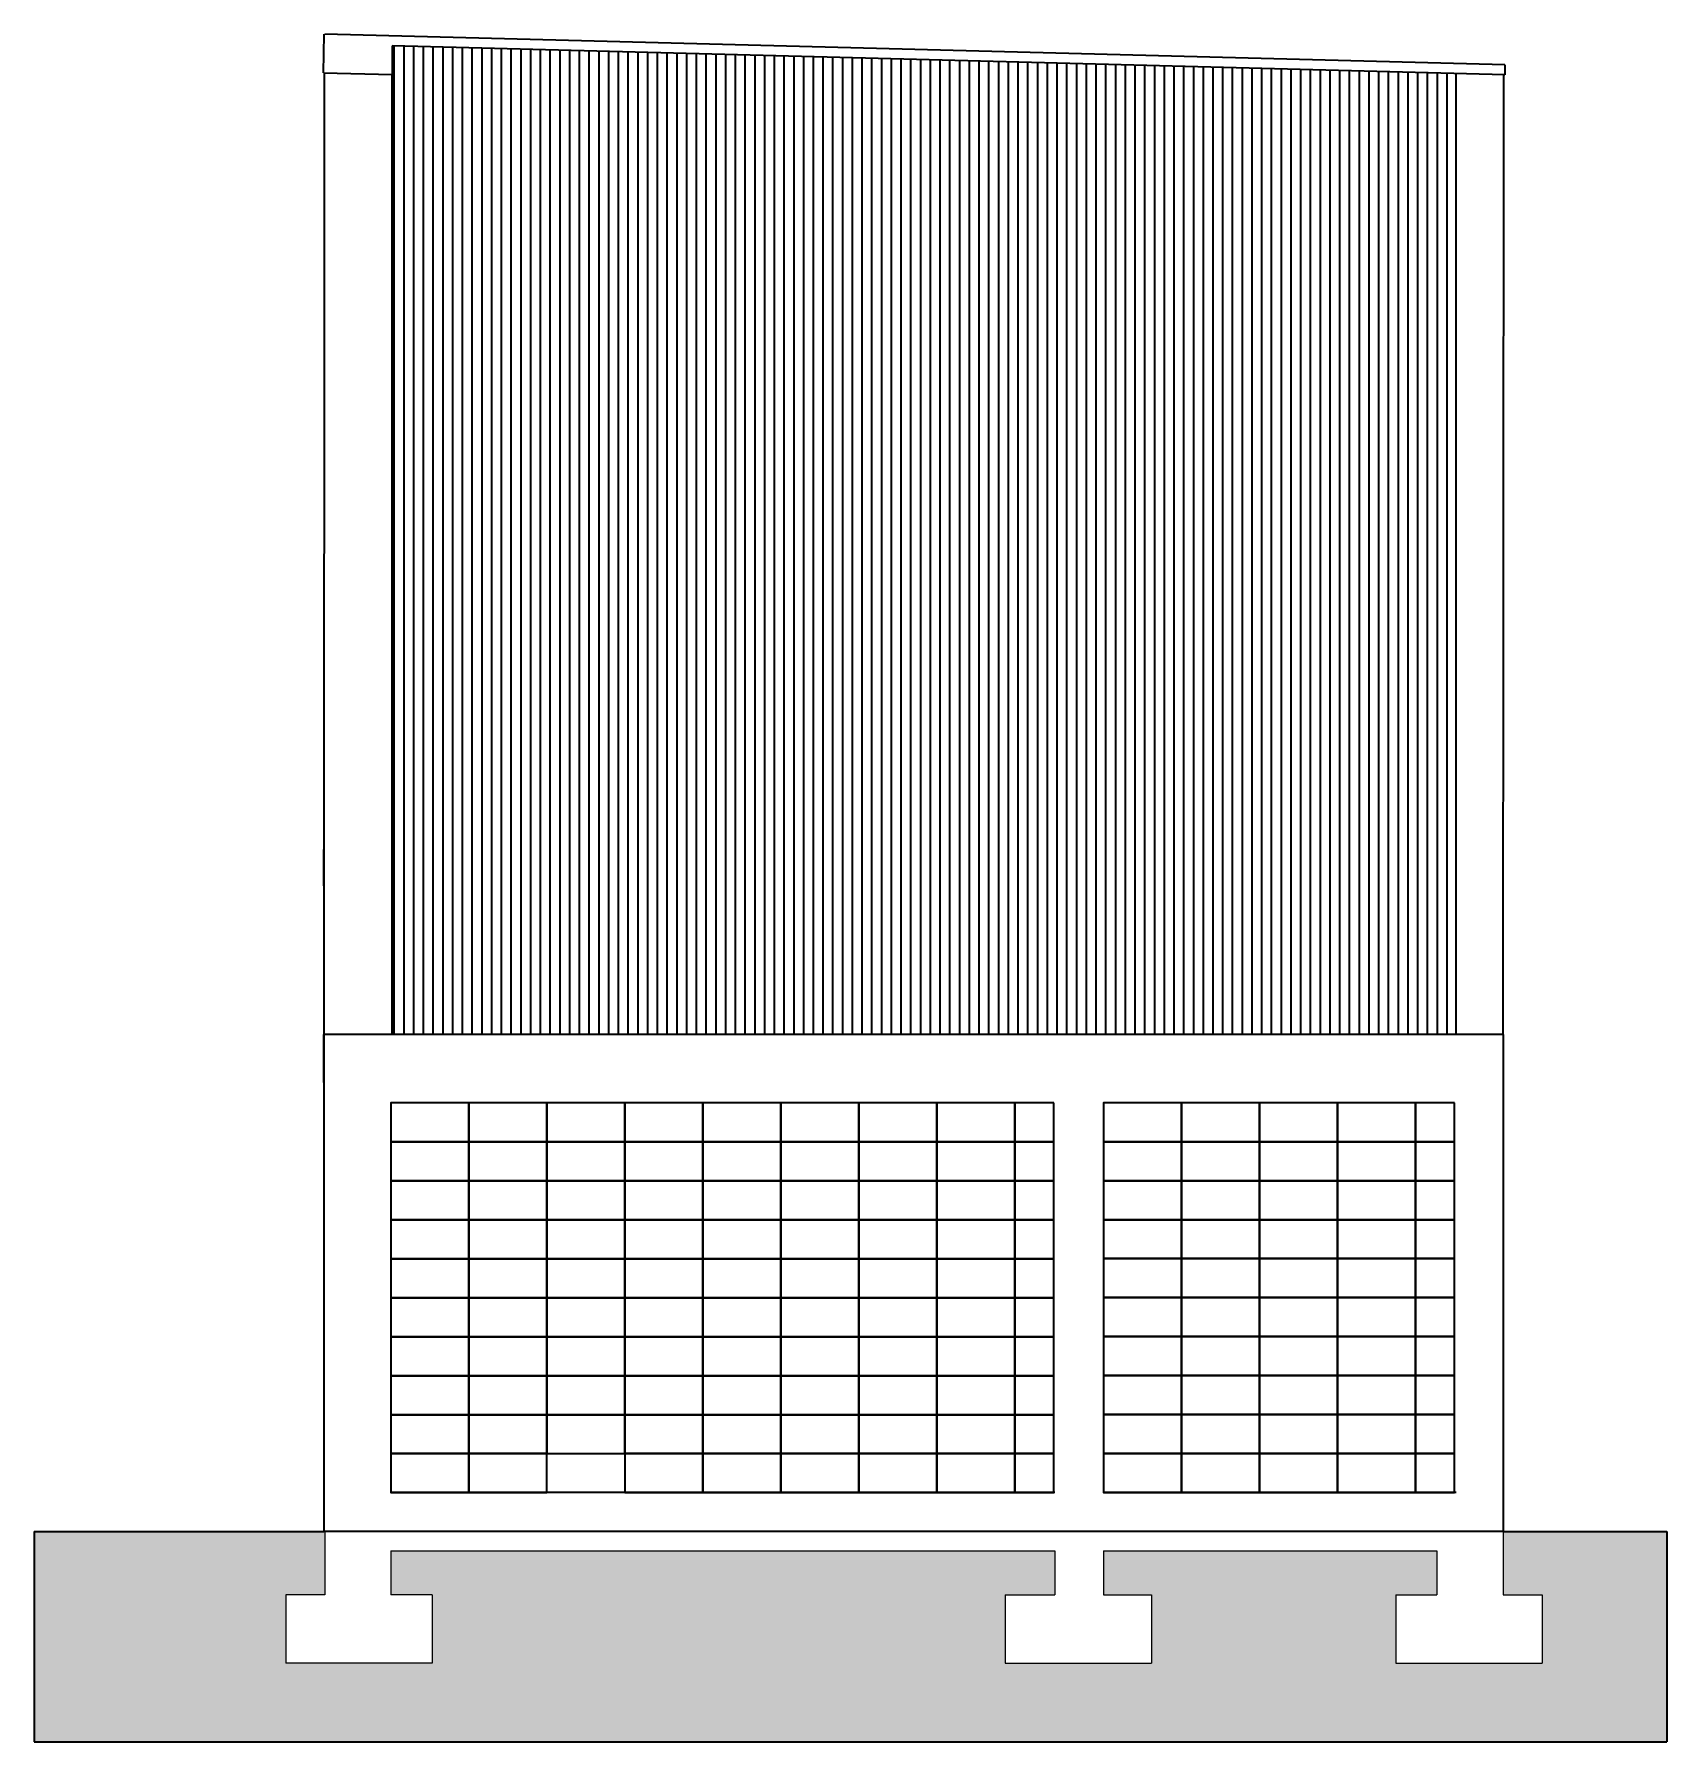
# Model space of a CAD drawing. Header units: inches. Extents: x 278 to 13058, y 15 to 10330.
# Drawn here: x 6826 to 7663, y 8008 to 8884 of the extents above; entities that cross this region are included whole.
import ezdxf

# ---------------------------------------------------------------- set-up
doc = ezdxf.new("R2010")
doc.units = ezdxf.units.IN
doc.header["$MEASUREMENT"] = 0
for name, color, linetype, lineweight in [('A-ANNO-SYMB', 3, 'Continuous', 18), ('A-ELEV-MBE1', 7, 'Continuous', 35), ('A-SECT-MCUT', 7, 'Continuous', 35), ('A-SECT-PATT', 8, 'Continuous', 18), ('A-WALL-FULL', 7, 'Continuous', 35)]:
    doc.layers.add(name, color=color, linetype=linetype, lineweight=lineweight)
pattern_1 = [(90, (15575.3223, 8363.1754), (-5, 9e-16), [])]
pattern_2 = [(360, (5330.0814, 9254.7177), (3.125, 6.25), [0, -6.25])]

msp = doc.modelspace()

# ---------------------------------------------------------------- hatches: boundary and pattern name
at = {"layer": 'A-SECT-PATT'}
h = msp.add_hatch(dxfattribs=at)
h.set_pattern_fill('DOTS', color=256, scale=100, angle=90, style=0)
h.set_pattern_definition(pattern_2)
h.paths.add_polyline_path([(7663.022, 8007.869), (7663.022, 8115.778), (7579.156, 8115.778), (7579.156, 8083.278), (7599.073, 8083.278), (7599.073, 8048.278), (7524.073, 8048.278), (7524.073, 8083.278), (7545.007, 8083.278), (7545.007, 8105.778), (7374.156, 8105.778), (7374.156, 8083.278), (7398.648, 8083.278), (7398.648, 8048.278), (7323.648, 8048.278), (7323.648, 8083.278), (7349.156, 8083.278), (7349.156, 8105.778), (7008.608, 8105.816), (7008.608, 8083.278), (7029.703, 8083.278), (7029.703, 8048.278), (6954.703, 8048.278), (6954.703, 8083.278), (6974.619, 8083.278), (6974.619, 8115.778), (6825.586, 8115.778), (6825.586, 8007.869)])
h = msp.add_hatch(dxfattribs=at)
h.set_pattern_fill('DOTS', color=256, scale=100, angle=90, style=0)
h.set_pattern_definition(pattern_2)
h.paths.add_polyline_path([(7663.022, 8007.869), (7663.022, 8115.778), (7579.156, 8115.778), (7579.156, 8083.278), (7599.073, 8083.278), (7599.073, 8048.278), (7524.073, 8048.278), (7524.073, 8083.278), (7545.007, 8083.278), (7545.007, 8105.778), (7374.156, 8105.778), (7374.156, 8083.278), (7398.648, 8083.278), (7398.648, 8048.278), (7323.648, 8048.278), (7323.648, 8083.278), (7349.156, 8083.278), (7349.156, 8105.778), (7008.608, 8105.816), (7008.608, 8083.278), (7029.703, 8083.278), (7029.703, 8048.278), (6954.703, 8048.278), (6954.703, 8083.278), (6974.619, 8083.278), (6974.619, 8115.778), (6825.586, 8115.778), (6825.586, 8007.869)])
at = {"layer": 'A-WALL-FULL'}
h = msp.add_hatch(dxfattribs=at)
h.set_pattern_fill('ANSI31', color=256, scale=40, angle=45)
h.set_pattern_definition(pattern_1)
h.paths.add_polyline_path([(7009.156, 8370.711), (7554.767, 8370.711), (7554.767, 8863.797), (7009.156, 8878.005), (7009.156, 8863.32)])
h = msp.add_hatch(dxfattribs=at)
h.set_pattern_fill('ANSI31', color=256, scale=40, angle=45)
h.set_pattern_definition(pattern_1)
h.paths.add_polyline_path([(7009.156, 8370.711), (7554.767, 8370.711), (7554.767, 8863.797), (7009.156, 8878.005), (7009.156, 8863.32)])

# ---------------------------------------------------------------- linework, layer by layer
at = {"layer": 'A-ANNO-SYMB', "ltscale": 0.003}
for p, q in [((6974.619, 8115.778), (6974.619, 8090.778)), ((6974.619, 8115.778), (6974.619, 8090.778)), ((7579.156, 8115.778), (7579.156, 8090.778)), ((7579.156, 8115.778), (7579.156, 8090.778)), ((7008.578, 8105.816), (7349.156, 8105.778)), ((7008.578, 8105.816), (7349.156, 8105.778)), ((7008.608, 8105.816), (7008.608, 8083.278)), ((7008.608, 8105.816), (7008.608, 8083.278)), ((7349.156, 8105.778), (7349.156, 8083.278)), ((7349.156, 8105.778), (7349.156, 8083.278)), ((7374.156, 8105.778), (7545.007, 8105.778)), ((7374.156, 8105.778), (7374.156, 8083.278)), ((7374.156, 8105.778), (7545.007, 8105.778)), ((7374.156, 8105.778), (7374.156, 8083.278)), ((7545.007, 8105.778), (7545.007, 8090.778)), ((7545.007, 8105.778), (7545.007, 8090.778)), ((6974.619, 8098.278), (6974.619, 8083.278)), ((6974.619, 8098.278), (6974.619, 8083.278)), ((7545.007, 8098.278), (7545.007, 8083.278)), ((7545.007, 8098.278), (7545.007, 8083.278)), ((7579.156, 8098.278), (7579.156, 8083.278)), ((7579.156, 8098.278), (7579.156, 8083.278)), ((6954.703, 8083.278), (6954.703, 8048.278)), ((6974.619, 8083.278), (6954.703, 8083.278)), ((6954.703, 8083.278), (6954.703, 8048.278)), ((6974.619, 8083.278), (6954.703, 8083.278)), ((7029.703, 8083.278), (7008.608, 8083.278)), ((7029.703, 8083.278), (7008.608, 8083.278)), ((7029.703, 8083.278), (7029.703, 8048.278)), ((7029.703, 8083.278), (7029.703, 8048.278)), ((7323.648, 8083.278), (7323.648, 8048.278)), ((7323.648, 8083.278), (7344.582, 8083.278)), ((7323.648, 8083.278), (7323.648, 8048.278)), ((7323.648, 8083.278), (7344.582, 8083.278)), ((7344.582, 8083.278), (7349.156, 8083.278)), ((7344.582, 8083.278), (7349.156, 8083.278)), ((7374.156, 8083.278), (7378.731, 8083.278)), ((7374.156, 8083.278), (7378.731, 8083.278)), ((7378.731, 8083.278), (7398.648, 8083.278)), ((7378.731, 8083.278), (7398.648, 8083.278)), ((7398.648, 8083.278), (7398.648, 8048.278)), ((7398.648, 8083.278), (7398.648, 8048.278)), ((7524.073, 8083.278), (7524.073, 8048.278)), ((7524.073, 8083.278), (7545.007, 8083.278)), ((7524.073, 8083.278), (7524.073, 8048.278)), ((7524.073, 8083.278), (7545.007, 8083.278)), ((7579.156, 8083.278), (7599.073, 8083.278)), ((7579.156, 8083.278), (7599.073, 8083.278)), ((7599.073, 8083.278), (7599.073, 8048.278)), ((7599.073, 8083.278), (7599.073, 8048.278)), ((7029.703, 8048.278), (6954.703, 8048.278)), ((7029.703, 8048.278), (6954.703, 8048.278)), ((7323.648, 8048.278), (7398.648, 8048.278)), ((7323.648, 8048.278), (7398.648, 8048.278)), ((7524.073, 8048.278), (7599.073, 8048.278)), ((7524.073, 8048.278), (7599.073, 8048.278))]:
    msp.add_line(p, q, dxfattribs=at)
at = {"layer": 'A-ELEV-MBE1'}
for p, q in [((6973.951, 8864.066), (6974.409, 8883.953)), ((6973.951, 8864.066), (6974.409, 8883.953)), ((7579.859, 8863.144), (7009.156, 8878.005)), ((7009.156, 8878.005), (7009.156, 8863.32)), ((7579.859, 8863.144), (7009.156, 8878.005)), ((7009.156, 8878.005), (7009.156, 8863.32)), ((7579.859, 8868.187), (7579.859, 8863.144)), ((7579.859, 8868.187), (7579.859, 8863.144)), ((6973.951, 8864.066), (7009.156, 8863.32)), ((6973.951, 8864.066), (7009.156, 8863.32)), ((7554.767, 8863.797), (7554.767, 8370.711)), ((7554.767, 8863.797), (7554.767, 8370.711)), ((7579.412, 8848.339), (7579.412, 8863.155)), ((7579.412, 8848.339), (7579.412, 8863.155)), ((6974.156, 8447.099), (6974.156, 8465.711)), ((6974.156, 8447.099), (6974.156, 8465.711)), ((6974.156, 8346.066), (6974.156, 8370.711)), ((6974.156, 8346.066), (6974.156, 8370.711)), ((7579.156, 8370.711), (7579.156, 8115.778)), ((7579.156, 8370.711), (7579.156, 8115.778)), ((6974.156, 8335.778), (6974.156, 8115.778)), ((6974.156, 8335.778), (6974.156, 8115.778)), ((7349.13, 8135.755), (7008.608, 8135.719)), ((7349.13, 8135.755), (7008.608, 8135.719)), ((7554.881, 8135.778), (7374.156, 8135.758)), ((7554.881, 8135.778), (7374.156, 8135.758)), ((6825.586, 8115.778), (6974.156, 8115.778)), ((6825.586, 8115.778), (6974.156, 8115.778)), ((7579.156, 8115.778), (7663.022, 8115.778)), ((7579.156, 8115.778), (7663.022, 8115.778)), ((6825.586, 8007.869), (7663.022, 8007.869)), ((6825.586, 8007.869), (7663.022, 8007.869))]:
    msp.add_line(p, q, dxfattribs=at)
for points in [[(7579.859, 8868.187), (6974.625, 8883.948), (6974.625, 8883.948), (6974.625, 8883.948), (6974.625, 8883.948), (6974.625, 8883.948), (6974.625, 8883.948)], [(7579.859, 8868.187), (6974.625, 8883.948), (6974.625, 8883.948), (6974.625, 8883.948), (6974.625, 8883.948), (6974.625, 8883.948), (6974.625, 8883.948)], [(6974.251, 8864.066), (6974.156, 8370.711)], [(6974.251, 8864.066), (6974.156, 8370.711)], [(7009.156, 8370.711), (7009.156, 8863.32)], [(7009.156, 8370.711), (7009.156, 8863.32)], [(7579.156, 8370.711), (7579.156, 8370.711), (7579.412, 8848.339), (7579.412, 8848.339)], [(7579.156, 8370.711), (7579.156, 8370.711), (7579.412, 8848.339), (7579.412, 8848.339)], [(7579.156, 8115.778), (6974.156, 8115.778)], [(7579.156, 8115.778), (6974.156, 8115.778)]]:
    msp.add_lwpolyline(points, dxfattribs=at)
for points in [[(7048.608, 8335.719), (7008.608, 8335.719), (7008.608, 8315.719), (7048.608, 8315.719)], [(7048.608, 8335.719), (7008.608, 8335.719), (7008.608, 8315.719), (7048.608, 8315.719)], [(7088.608, 8335.719), (7048.608, 8335.719), (7048.608, 8315.719), (7088.608, 8315.719)], [(7088.608, 8335.719), (7048.608, 8335.719), (7048.608, 8315.719), (7088.608, 8315.719)], [(7128.608, 8335.719), (7088.608, 8335.719), (7088.608, 8315.719), (7128.608, 8315.719)], [(7128.608, 8335.719), (7088.608, 8335.719), (7088.608, 8315.719), (7128.608, 8315.719)], [(7168.608, 8335.719), (7128.608, 8335.719), (7128.608, 8315.719), (7168.608, 8315.719)], [(7168.608, 8335.719), (7128.608, 8335.719), (7128.608, 8315.719), (7168.608, 8315.719)], [(7208.608, 8335.719), (7168.608, 8335.719), (7168.608, 8315.719), (7208.608, 8315.719)], [(7208.608, 8335.719), (7168.608, 8335.719), (7168.608, 8315.719), (7208.608, 8315.719)], [(7248.608, 8335.719), (7208.608, 8335.719), (7208.608, 8315.719), (7248.608, 8315.719)], [(7248.608, 8335.719), (7208.608, 8335.719), (7208.608, 8315.719), (7248.608, 8315.719)], [(7288.608, 8335.719), (7248.608, 8335.719), (7248.608, 8315.719), (7288.608, 8315.719)], [(7288.608, 8335.719), (7248.608, 8335.719), (7248.608, 8315.719), (7288.608, 8315.719)], [(7328.608, 8335.719), (7288.608, 8335.719), (7288.608, 8315.719), (7328.608, 8315.719)], [(7328.608, 8335.719), (7288.608, 8335.719), (7288.608, 8315.719), (7328.608, 8315.719)], [(7348.608, 8335.719), (7328.608, 8335.719), (7328.608, 8315.719), (7348.608, 8315.719)], [(7348.608, 8335.719), (7328.608, 8335.719), (7328.608, 8315.719), (7348.608, 8315.719)], [(7414.156, 8335.758), (7374.156, 8335.758), (7374.156, 8315.758), (7414.156, 8315.758)], [(7414.156, 8335.758), (7374.156, 8335.758), (7374.156, 8315.758), (7414.156, 8315.758)], [(7454.156, 8335.758), (7414.156, 8335.758), (7414.156, 8315.758), (7454.156, 8315.758)], [(7454.156, 8335.758), (7414.156, 8335.758), (7414.156, 8315.758), (7454.156, 8315.758)], [(7494.156, 8335.758), (7454.156, 8335.758), (7454.156, 8315.758), (7494.156, 8315.758)], [(7494.156, 8335.758), (7454.156, 8335.758), (7454.156, 8315.758), (7494.156, 8315.758)], [(7534.156, 8335.758), (7494.156, 8335.758), (7494.156, 8315.758), (7534.156, 8315.758)], [(7534.156, 8335.758), (7494.156, 8335.758), (7494.156, 8315.758), (7534.156, 8315.758)], [(7554.156, 8335.758), (7534.156, 8335.758), (7534.156, 8315.758), (7554.156, 8315.758)], [(7554.156, 8335.758), (7534.156, 8335.758), (7534.156, 8315.758), (7554.156, 8315.758)], [(7048.608, 8315.719), (7008.608, 8315.719), (7008.608, 8295.719), (7048.608, 8295.719)], [(7048.608, 8315.719), (7008.608, 8315.719), (7008.608, 8295.719), (7048.608, 8295.719)], [(7088.608, 8315.719), (7048.608, 8315.719), (7048.608, 8295.719), (7088.608, 8295.719)], [(7088.608, 8315.719), (7048.608, 8315.719), (7048.608, 8295.719), (7088.608, 8295.719)], [(7128.608, 8315.719), (7088.608, 8315.719), (7088.608, 8295.719), (7128.608, 8295.719)], [(7128.608, 8315.719), (7088.608, 8315.719), (7088.608, 8295.719), (7128.608, 8295.719)], [(7168.608, 8315.719), (7128.608, 8315.719), (7128.608, 8295.719), (7168.608, 8295.719)], [(7168.608, 8315.719), (7128.608, 8315.719), (7128.608, 8295.719), (7168.608, 8295.719)], [(7208.608, 8315.719), (7168.608, 8315.719), (7168.608, 8295.719), (7208.608, 8295.719)], [(7208.608, 8315.719), (7168.608, 8315.719), (7168.608, 8295.719), (7208.608, 8295.719)], [(7248.608, 8315.719), (7208.608, 8315.719), (7208.608, 8295.719), (7248.608, 8295.719)], [(7248.608, 8315.719), (7208.608, 8315.719), (7208.608, 8295.719), (7248.608, 8295.719)], [(7288.608, 8315.719), (7248.608, 8315.719), (7248.608, 8295.719), (7288.608, 8295.719)], [(7288.608, 8315.719), (7248.608, 8315.719), (7248.608, 8295.719), (7288.608, 8295.719)], [(7328.608, 8315.719), (7288.608, 8315.719), (7288.608, 8295.719), (7328.608, 8295.719)], [(7328.608, 8315.719), (7288.608, 8315.719), (7288.608, 8295.719), (7328.608, 8295.719)], [(7348.608, 8315.719), (7328.608, 8315.719), (7328.608, 8295.719), (7348.608, 8295.719)], [(7348.608, 8315.719), (7328.608, 8315.719), (7328.608, 8295.719), (7348.608, 8295.719)], [(7414.156, 8315.758), (7374.156, 8315.758), (7374.156, 8295.758), (7414.156, 8295.758)], [(7414.156, 8315.758), (7374.156, 8315.758), (7374.156, 8295.758), (7414.156, 8295.758)], [(7454.156, 8315.758), (7414.156, 8315.758), (7414.156, 8295.758), (7454.156, 8295.758)], [(7454.156, 8315.758), (7414.156, 8315.758), (7414.156, 8295.758), (7454.156, 8295.758)], [(7494.156, 8315.758), (7454.156, 8315.758), (7454.156, 8295.758), (7494.156, 8295.758)], [(7494.156, 8315.758), (7454.156, 8315.758), (7454.156, 8295.758), (7494.156, 8295.758)], [(7534.156, 8315.758), (7494.156, 8315.758), (7494.156, 8295.758), (7534.156, 8295.758)], [(7534.156, 8315.758), (7494.156, 8315.758), (7494.156, 8295.758), (7534.156, 8295.758)], [(7554.156, 8315.758), (7534.156, 8315.758), (7534.156, 8295.758), (7554.156, 8295.758)], [(7554.156, 8315.758), (7534.156, 8315.758), (7534.156, 8295.758), (7554.156, 8295.758)], [(7048.608, 8295.719), (7008.608, 8295.719), (7008.608, 8275.719), (7048.608, 8275.719)], [(7048.608, 8295.719), (7008.608, 8295.719), (7008.608, 8275.719), (7048.608, 8275.719)], [(7088.608, 8295.719), (7048.608, 8295.719), (7048.608, 8275.719), (7088.608, 8275.719)], [(7088.608, 8295.719), (7048.608, 8295.719), (7048.608, 8275.719), (7088.608, 8275.719)], [(7128.608, 8295.719), (7088.608, 8295.719), (7088.608, 8275.719), (7128.608, 8275.719)], [(7128.608, 8295.719), (7088.608, 8295.719), (7088.608, 8275.719), (7128.608, 8275.719)], [(7168.608, 8295.719), (7128.608, 8295.719), (7128.608, 8275.719), (7168.608, 8275.719)], [(7168.608, 8295.719), (7128.608, 8295.719), (7128.608, 8275.719), (7168.608, 8275.719)], [(7208.608, 8295.719), (7168.608, 8295.719), (7168.608, 8275.719), (7208.608, 8275.719)], [(7208.608, 8295.719), (7168.608, 8295.719), (7168.608, 8275.719), (7208.608, 8275.719)], [(7248.608, 8295.719), (7208.608, 8295.719), (7208.608, 8275.719), (7248.608, 8275.719)], [(7248.608, 8295.719), (7208.608, 8295.719), (7208.608, 8275.719), (7248.608, 8275.719)], [(7288.608, 8295.719), (7248.608, 8295.719), (7248.608, 8275.719), (7288.608, 8275.719)], [(7288.608, 8295.719), (7248.608, 8295.719), (7248.608, 8275.719), (7288.608, 8275.719)], [(7328.608, 8295.719), (7288.608, 8295.719), (7288.608, 8275.719), (7328.608, 8275.719)], [(7328.608, 8295.719), (7288.608, 8295.719), (7288.608, 8275.719), (7328.608, 8275.719)], [(7348.608, 8295.719), (7328.608, 8295.719), (7328.608, 8275.719), (7348.608, 8275.719)], [(7348.608, 8295.719), (7328.608, 8295.719), (7328.608, 8275.719), (7348.608, 8275.719)], [(7414.156, 8295.758), (7374.156, 8295.758), (7374.156, 8275.758), (7414.156, 8275.758)], [(7414.156, 8295.758), (7374.156, 8295.758), (7374.156, 8275.758), (7414.156, 8275.758)], [(7454.156, 8295.758), (7414.156, 8295.758), (7414.156, 8275.758), (7454.156, 8275.758)], [(7454.156, 8295.758), (7414.156, 8295.758), (7414.156, 8275.758), (7454.156, 8275.758)], [(7494.156, 8295.758), (7454.156, 8295.758), (7454.156, 8275.758), (7494.156, 8275.758)], [(7494.156, 8295.758), (7454.156, 8295.758), (7454.156, 8275.758), (7494.156, 8275.758)], [(7534.156, 8295.758), (7494.156, 8295.758), (7494.156, 8275.758), (7534.156, 8275.758)], [(7534.156, 8295.758), (7494.156, 8295.758), (7494.156, 8275.758), (7534.156, 8275.758)], [(7554.156, 8295.758), (7534.156, 8295.758), (7534.156, 8275.758), (7554.156, 8275.758)], [(7554.156, 8295.758), (7534.156, 8295.758), (7534.156, 8275.758), (7554.156, 8275.758)], [(7048.608, 8275.719), (7008.608, 8275.719), (7008.608, 8255.719), (7048.608, 8255.719)], [(7048.608, 8275.719), (7008.608, 8275.719), (7008.608, 8255.719), (7048.608, 8255.719)], [(7088.608, 8275.719), (7048.608, 8275.719), (7048.608, 8255.719), (7088.608, 8255.719)], [(7088.608, 8275.719), (7048.608, 8275.719), (7048.608, 8255.719), (7088.608, 8255.719)], [(7128.608, 8275.719), (7088.608, 8275.719), (7088.608, 8255.719), (7128.608, 8255.719)], [(7128.608, 8275.719), (7088.608, 8275.719), (7088.608, 8255.719), (7128.608, 8255.719)], [(7168.608, 8275.719), (7128.608, 8275.719), (7128.608, 8255.719), (7168.608, 8255.719)], [(7168.608, 8275.719), (7128.608, 8275.719), (7128.608, 8255.719), (7168.608, 8255.719)], [(7208.608, 8275.719), (7168.608, 8275.719), (7168.608, 8255.719), (7208.608, 8255.719)], [(7208.608, 8275.719), (7168.608, 8275.719), (7168.608, 8255.719), (7208.608, 8255.719)], [(7248.608, 8275.719), (7208.608, 8275.719), (7208.608, 8255.719), (7248.608, 8255.719)], [(7248.608, 8275.719), (7208.608, 8275.719), (7208.608, 8255.719), (7248.608, 8255.719)], [(7288.608, 8275.719), (7248.608, 8275.719), (7248.608, 8255.719), (7288.608, 8255.719)], [(7288.608, 8275.719), (7248.608, 8275.719), (7248.608, 8255.719), (7288.608, 8255.719)], [(7328.608, 8275.719), (7288.608, 8275.719), (7288.608, 8255.719), (7328.608, 8255.719)], [(7328.608, 8275.719), (7288.608, 8275.719), (7288.608, 8255.719), (7328.608, 8255.719)], [(7348.608, 8275.719), (7328.608, 8275.719), (7328.608, 8255.719), (7348.608, 8255.719)], [(7348.608, 8275.719), (7328.608, 8275.719), (7328.608, 8255.719), (7348.608, 8255.719)], [(7414.156, 8275.758), (7374.156, 8275.758), (7374.156, 8255.758), (7414.156, 8255.758)], [(7414.156, 8275.758), (7374.156, 8275.758), (7374.156, 8255.758), (7414.156, 8255.758)], [(7454.156, 8275.758), (7414.156, 8275.758), (7414.156, 8255.758), (7454.156, 8255.758)], [(7454.156, 8275.758), (7414.156, 8275.758), (7414.156, 8255.758), (7454.156, 8255.758)], [(7494.156, 8275.758), (7454.156, 8275.758), (7454.156, 8255.758), (7494.156, 8255.758)], [(7494.156, 8275.758), (7454.156, 8275.758), (7454.156, 8255.758), (7494.156, 8255.758)], [(7534.156, 8275.758), (7494.156, 8275.758), (7494.156, 8255.758), (7534.156, 8255.758)], [(7534.156, 8275.758), (7494.156, 8275.758), (7494.156, 8255.758), (7534.156, 8255.758)], [(7554.156, 8275.758), (7534.156, 8275.758), (7534.156, 8255.758), (7554.156, 8255.758)], [(7554.156, 8275.758), (7534.156, 8275.758), (7534.156, 8255.758), (7554.156, 8255.758)], [(7048.608, 8255.719), (7008.608, 8255.719), (7008.608, 8235.719), (7048.608, 8235.719)], [(7048.608, 8255.719), (7008.608, 8255.719), (7008.608, 8235.719), (7048.608, 8235.719)], [(7088.608, 8255.719), (7048.608, 8255.719), (7048.608, 8235.719), (7088.608, 8235.719)], [(7088.608, 8255.719), (7048.608, 8255.719), (7048.608, 8235.719), (7088.608, 8235.719)], [(7128.608, 8255.719), (7088.608, 8255.719), (7088.608, 8235.719), (7128.608, 8235.719)], [(7128.608, 8255.719), (7088.608, 8255.719), (7088.608, 8235.719), (7128.608, 8235.719)], [(7168.608, 8255.719), (7128.608, 8255.719), (7128.608, 8235.719), (7168.608, 8235.719)], [(7168.608, 8255.719), (7128.608, 8255.719), (7128.608, 8235.719), (7168.608, 8235.719)], [(7208.608, 8255.719), (7168.608, 8255.719), (7168.608, 8235.719), (7208.608, 8235.719)], [(7208.608, 8255.719), (7168.608, 8255.719), (7168.608, 8235.719), (7208.608, 8235.719)], [(7248.608, 8255.719), (7208.608, 8255.719), (7208.608, 8235.719), (7248.608, 8235.719)], [(7248.608, 8255.719), (7208.608, 8255.719), (7208.608, 8235.719), (7248.608, 8235.719)], [(7288.608, 8255.719), (7248.608, 8255.719), (7248.608, 8235.719), (7288.608, 8235.719)], [(7288.608, 8255.719), (7248.608, 8255.719), (7248.608, 8235.719), (7288.608, 8235.719)], [(7328.608, 8255.719), (7288.608, 8255.719), (7288.608, 8235.719), (7328.608, 8235.719)], [(7328.608, 8255.719), (7288.608, 8255.719), (7288.608, 8235.719), (7328.608, 8235.719)], [(7348.608, 8255.719), (7328.608, 8255.719), (7328.608, 8235.719), (7348.608, 8235.719)], [(7348.608, 8255.719), (7328.608, 8255.719), (7328.608, 8235.719), (7348.608, 8235.719)], [(7414.156, 8255.758), (7374.156, 8255.758), (7374.156, 8235.758), (7414.156, 8235.758)], [(7414.156, 8255.758), (7374.156, 8255.758), (7374.156, 8235.758), (7414.156, 8235.758)], [(7454.156, 8255.758), (7414.156, 8255.758), (7414.156, 8235.758), (7454.156, 8235.758)], [(7454.156, 8255.758), (7414.156, 8255.758), (7414.156, 8235.758), (7454.156, 8235.758)], [(7494.156, 8255.758), (7454.156, 8255.758), (7454.156, 8235.758), (7494.156, 8235.758)], [(7494.156, 8255.758), (7454.156, 8255.758), (7454.156, 8235.758), (7494.156, 8235.758)], [(7534.156, 8255.758), (7494.156, 8255.758), (7494.156, 8235.758), (7534.156, 8235.758)], [(7534.156, 8255.758), (7494.156, 8255.758), (7494.156, 8235.758), (7534.156, 8235.758)], [(7554.156, 8255.758), (7534.156, 8255.758), (7534.156, 8235.758), (7554.156, 8235.758)], [(7554.156, 8255.758), (7534.156, 8255.758), (7534.156, 8235.758), (7554.156, 8235.758)], [(7048.608, 8235.719), (7008.608, 8235.719), (7008.608, 8215.719), (7048.608, 8215.719)], [(7048.608, 8235.719), (7008.608, 8235.719), (7008.608, 8215.719), (7048.608, 8215.719)], [(7088.608, 8235.719), (7048.608, 8235.719), (7048.608, 8215.719), (7088.608, 8215.719)], [(7088.608, 8235.719), (7048.608, 8235.719), (7048.608, 8215.719), (7088.608, 8215.719)], [(7128.608, 8235.719), (7088.608, 8235.719), (7088.608, 8215.719), (7128.608, 8215.719)], [(7128.608, 8235.719), (7088.608, 8235.719), (7088.608, 8215.719), (7128.608, 8215.719)], [(7168.608, 8235.719), (7128.608, 8235.719), (7128.608, 8215.719), (7168.608, 8215.719)], [(7168.608, 8235.719), (7128.608, 8235.719), (7128.608, 8215.719), (7168.608, 8215.719)], [(7208.608, 8235.719), (7168.608, 8235.719), (7168.608, 8215.719), (7208.608, 8215.719)], [(7208.608, 8235.719), (7168.608, 8235.719), (7168.608, 8215.719), (7208.608, 8215.719)], [(7248.608, 8235.719), (7208.608, 8235.719), (7208.608, 8215.719), (7248.608, 8215.719)], [(7248.608, 8235.719), (7208.608, 8235.719), (7208.608, 8215.719), (7248.608, 8215.719)], [(7288.608, 8235.719), (7248.608, 8235.719), (7248.608, 8215.719), (7288.608, 8215.719)], [(7288.608, 8235.719), (7248.608, 8235.719), (7248.608, 8215.719), (7288.608, 8215.719)], [(7328.608, 8235.719), (7288.608, 8235.719), (7288.608, 8215.719), (7328.608, 8215.719)], [(7328.608, 8235.719), (7288.608, 8235.719), (7288.608, 8215.719), (7328.608, 8215.719)], [(7348.608, 8235.719), (7328.608, 8235.719), (7328.608, 8215.719), (7348.608, 8215.719)], [(7348.608, 8235.719), (7328.608, 8235.719), (7328.608, 8215.719), (7348.608, 8215.719)], [(7414.156, 8235.758), (7374.156, 8235.758), (7374.156, 8215.758), (7414.156, 8215.758)], [(7414.156, 8235.758), (7374.156, 8235.758), (7374.156, 8215.758), (7414.156, 8215.758)], [(7454.156, 8235.758), (7414.156, 8235.758), (7414.156, 8215.758), (7454.156, 8215.758)], [(7454.156, 8235.758), (7414.156, 8235.758), (7414.156, 8215.758), (7454.156, 8215.758)], [(7494.156, 8235.758), (7454.156, 8235.758), (7454.156, 8215.758), (7494.156, 8215.758)], [(7494.156, 8235.758), (7454.156, 8235.758), (7454.156, 8215.758), (7494.156, 8215.758)], [(7534.156, 8235.758), (7494.156, 8235.758), (7494.156, 8215.758), (7534.156, 8215.758)], [(7534.156, 8235.758), (7494.156, 8235.758), (7494.156, 8215.758), (7534.156, 8215.758)], [(7554.156, 8235.758), (7534.156, 8235.758), (7534.156, 8215.758), (7554.156, 8215.758)], [(7554.156, 8235.758), (7534.156, 8235.758), (7534.156, 8215.758), (7554.156, 8215.758)], [(7048.608, 8215.719), (7008.608, 8215.719), (7008.608, 8195.719), (7048.608, 8195.719)], [(7048.608, 8215.719), (7008.608, 8215.719), (7008.608, 8195.719), (7048.608, 8195.719)], [(7088.608, 8215.719), (7048.608, 8215.719), (7048.608, 8195.719), (7088.608, 8195.719)], [(7088.608, 8215.719), (7048.608, 8215.719), (7048.608, 8195.719), (7088.608, 8195.719)], [(7128.608, 8215.719), (7088.608, 8215.719), (7088.608, 8195.719), (7128.608, 8195.719)], [(7128.608, 8215.719), (7088.608, 8215.719), (7088.608, 8195.719), (7128.608, 8195.719)], [(7168.608, 8215.719), (7128.608, 8215.719), (7128.608, 8195.719), (7168.608, 8195.719)], [(7168.608, 8215.719), (7128.608, 8215.719), (7128.608, 8195.719), (7168.608, 8195.719)], [(7208.608, 8215.719), (7168.608, 8215.719), (7168.608, 8195.719), (7208.608, 8195.719)], [(7208.608, 8215.719), (7168.608, 8215.719), (7168.608, 8195.719), (7208.608, 8195.719)], [(7248.608, 8215.719), (7208.608, 8215.719), (7208.608, 8195.719), (7248.608, 8195.719)], [(7248.608, 8215.719), (7208.608, 8215.719), (7208.608, 8195.719), (7248.608, 8195.719)], [(7288.608, 8215.719), (7248.608, 8215.719), (7248.608, 8195.719), (7288.608, 8195.719)], [(7288.608, 8215.719), (7248.608, 8215.719), (7248.608, 8195.719), (7288.608, 8195.719)], [(7328.608, 8215.719), (7288.608, 8215.719), (7288.608, 8195.719), (7328.608, 8195.719)], [(7328.608, 8215.719), (7288.608, 8215.719), (7288.608, 8195.719), (7328.608, 8195.719)], [(7348.608, 8215.719), (7328.608, 8215.719), (7328.608, 8195.719), (7348.608, 8195.719)], [(7348.608, 8215.719), (7328.608, 8215.719), (7328.608, 8195.719), (7348.608, 8195.719)], [(7414.156, 8215.758), (7374.156, 8215.758), (7374.156, 8195.758), (7414.156, 8195.758)], [(7414.156, 8215.758), (7374.156, 8215.758), (7374.156, 8195.758), (7414.156, 8195.758)], [(7454.156, 8215.758), (7414.156, 8215.758), (7414.156, 8195.758), (7454.156, 8195.758)], [(7454.156, 8215.758), (7414.156, 8215.758), (7414.156, 8195.758), (7454.156, 8195.758)], [(7494.156, 8215.758), (7454.156, 8215.758), (7454.156, 8195.758), (7494.156, 8195.758)], [(7494.156, 8215.758), (7454.156, 8215.758), (7454.156, 8195.758), (7494.156, 8195.758)], [(7534.156, 8215.758), (7494.156, 8215.758), (7494.156, 8195.758), (7534.156, 8195.758)], [(7534.156, 8215.758), (7494.156, 8215.758), (7494.156, 8195.758), (7534.156, 8195.758)], [(7554.156, 8215.758), (7534.156, 8215.758), (7534.156, 8195.758), (7554.156, 8195.758)], [(7554.156, 8215.758), (7534.156, 8215.758), (7534.156, 8195.758), (7554.156, 8195.758)], [(7048.608, 8195.719), (7008.608, 8195.719), (7008.608, 8175.719), (7048.608, 8175.719)], [(7048.608, 8195.719), (7008.608, 8195.719), (7008.608, 8175.719), (7048.608, 8175.719)], [(7088.608, 8195.719), (7048.608, 8195.719), (7048.608, 8175.719), (7088.608, 8175.719)], [(7088.608, 8195.719), (7048.608, 8195.719), (7048.608, 8175.719), (7088.608, 8175.719)], [(7128.608, 8195.719), (7088.608, 8195.719), (7088.608, 8175.719), (7128.608, 8175.719)], [(7128.608, 8195.719), (7088.608, 8195.719), (7088.608, 8175.719), (7128.608, 8175.719)], [(7168.608, 8195.719), (7128.608, 8195.719), (7128.608, 8175.719), (7168.608, 8175.719)], [(7168.608, 8195.719), (7128.608, 8195.719), (7128.608, 8175.719), (7168.608, 8175.719)], [(7208.608, 8195.719), (7168.608, 8195.719), (7168.608, 8175.719), (7208.608, 8175.719)], [(7208.608, 8195.719), (7168.608, 8195.719), (7168.608, 8175.719), (7208.608, 8175.719)], [(7248.608, 8195.719), (7208.608, 8195.719), (7208.608, 8175.719), (7248.608, 8175.719)], [(7248.608, 8195.719), (7208.608, 8195.719), (7208.608, 8175.719), (7248.608, 8175.719)], [(7288.608, 8195.719), (7248.608, 8195.719), (7248.608, 8175.719), (7288.608, 8175.719)], [(7288.608, 8195.719), (7248.608, 8195.719), (7248.608, 8175.719), (7288.608, 8175.719)], [(7328.608, 8195.719), (7288.608, 8195.719), (7288.608, 8175.719), (7328.608, 8175.719)], [(7328.608, 8195.719), (7288.608, 8195.719), (7288.608, 8175.719), (7328.608, 8175.719)], [(7348.608, 8195.719), (7328.608, 8195.719), (7328.608, 8175.719), (7348.608, 8175.719)], [(7348.608, 8195.719), (7328.608, 8195.719), (7328.608, 8175.719), (7348.608, 8175.719)], [(7414.156, 8195.758), (7374.156, 8195.758), (7374.156, 8175.758), (7414.156, 8175.758)], [(7414.156, 8195.758), (7374.156, 8195.758), (7374.156, 8175.758), (7414.156, 8175.758)], [(7454.156, 8195.758), (7414.156, 8195.758), (7414.156, 8175.758), (7454.156, 8175.758)], [(7454.156, 8195.758), (7414.156, 8195.758), (7414.156, 8175.758), (7454.156, 8175.758)], [(7494.156, 8195.758), (7454.156, 8195.758), (7454.156, 8175.758), (7494.156, 8175.758)], [(7494.156, 8195.758), (7454.156, 8195.758), (7454.156, 8175.758), (7494.156, 8175.758)], [(7534.156, 8195.758), (7494.156, 8195.758), (7494.156, 8175.758), (7534.156, 8175.758)], [(7534.156, 8195.758), (7494.156, 8195.758), (7494.156, 8175.758), (7534.156, 8175.758)], [(7554.156, 8195.758), (7534.156, 8195.758), (7534.156, 8175.758), (7554.156, 8175.758)], [(7554.156, 8195.758), (7534.156, 8195.758), (7534.156, 8175.758), (7554.156, 8175.758)], [(7048.608, 8175.719), (7008.608, 8175.719), (7008.608, 8155.719), (7048.608, 8155.719)], [(7048.608, 8175.719), (7008.608, 8175.719), (7008.608, 8155.719), (7048.608, 8155.719)], [(7088.608, 8175.719), (7048.608, 8175.719), (7048.608, 8155.719), (7088.608, 8155.719)], [(7088.608, 8175.719), (7048.608, 8175.719), (7048.608, 8155.719), (7088.608, 8155.719)], [(7128.608, 8175.719), (7088.608, 8175.719), (7088.608, 8155.719), (7128.608, 8155.719)], [(7128.608, 8175.719), (7088.608, 8175.719), (7088.608, 8155.719), (7128.608, 8155.719)], [(7168.608, 8175.719), (7128.608, 8175.719), (7128.608, 8155.719), (7168.608, 8155.719)], [(7168.608, 8175.719), (7128.608, 8175.719), (7128.608, 8155.719), (7168.608, 8155.719)], [(7208.608, 8175.719), (7168.608, 8175.719), (7168.608, 8155.719), (7208.608, 8155.719)], [(7208.608, 8175.719), (7168.608, 8175.719), (7168.608, 8155.719), (7208.608, 8155.719)], [(7248.608, 8175.719), (7208.608, 8175.719), (7208.608, 8155.719), (7248.608, 8155.719)], [(7248.608, 8175.719), (7208.608, 8175.719), (7208.608, 8155.719), (7248.608, 8155.719)], [(7288.608, 8175.719), (7248.608, 8175.719), (7248.608, 8155.719), (7288.608, 8155.719)], [(7288.608, 8175.719), (7248.608, 8175.719), (7248.608, 8155.719), (7288.608, 8155.719)], [(7328.608, 8175.719), (7288.608, 8175.719), (7288.608, 8155.719), (7328.608, 8155.719)], [(7328.608, 8175.719), (7288.608, 8175.719), (7288.608, 8155.719), (7328.608, 8155.719)], [(7348.608, 8175.719), (7328.608, 8175.719), (7328.608, 8155.719), (7348.608, 8155.719)], [(7348.608, 8175.719), (7328.608, 8175.719), (7328.608, 8155.719), (7348.608, 8155.719)], [(7414.156, 8175.758), (7374.156, 8175.758), (7374.156, 8155.758), (7414.156, 8155.758)], [(7414.156, 8175.758), (7374.156, 8175.758), (7374.156, 8155.758), (7414.156, 8155.758)], [(7454.156, 8175.758), (7414.156, 8175.758), (7414.156, 8155.758), (7454.156, 8155.758)], [(7454.156, 8175.758), (7414.156, 8175.758), (7414.156, 8155.758), (7454.156, 8155.758)], [(7494.156, 8175.758), (7454.156, 8175.758), (7454.156, 8155.758), (7494.156, 8155.758)], [(7494.156, 8175.758), (7454.156, 8175.758), (7454.156, 8155.758), (7494.156, 8155.758)], [(7534.156, 8175.758), (7494.156, 8175.758), (7494.156, 8155.758), (7534.156, 8155.758)], [(7534.156, 8175.758), (7494.156, 8175.758), (7494.156, 8155.758), (7534.156, 8155.758)], [(7554.156, 8175.758), (7534.156, 8175.758), (7534.156, 8155.758), (7554.156, 8155.758)], [(7554.156, 8175.758), (7534.156, 8175.758), (7534.156, 8155.758), (7554.156, 8155.758)], [(7048.608, 8155.719), (7008.608, 8155.719), (7008.608, 8135.719), (7048.608, 8135.719)], [(7048.608, 8155.719), (7008.608, 8155.719), (7008.608, 8135.719), (7048.608, 8135.719)], [(7088.608, 8155.719), (7048.608, 8155.719), (7048.608, 8135.719), (7088.608, 8135.719)], [(7088.608, 8155.719), (7048.608, 8155.719), (7048.608, 8135.719), (7088.608, 8135.719)], [(7168.608, 8155.719), (7128.608, 8155.719), (7128.608, 8135.719), (7168.608, 8135.719)], [(7168.608, 8155.719), (7128.608, 8155.719), (7128.608, 8135.719), (7168.608, 8135.719)], [(7208.608, 8155.719), (7168.608, 8155.719), (7168.608, 8135.719), (7208.608, 8135.719)], [(7208.608, 8155.719), (7168.608, 8155.719), (7168.608, 8135.719), (7208.608, 8135.719)], [(7248.608, 8155.719), (7208.608, 8155.719), (7208.608, 8135.719), (7248.608, 8135.719)], [(7248.608, 8155.719), (7208.608, 8155.719), (7208.608, 8135.719), (7248.608, 8135.719)], [(7288.608, 8155.719), (7248.608, 8155.719), (7248.608, 8135.719), (7288.608, 8135.719)], [(7288.608, 8155.719), (7248.608, 8155.719), (7248.608, 8135.719), (7288.608, 8135.719)], [(7328.608, 8155.719), (7288.608, 8155.719), (7288.608, 8135.719), (7328.608, 8135.719)], [(7328.608, 8155.719), (7288.608, 8155.719), (7288.608, 8135.719), (7328.608, 8135.719)], [(7348.608, 8155.719), (7328.608, 8155.719), (7328.608, 8135.719), (7348.608, 8135.719)], [(7348.608, 8155.719), (7328.608, 8155.719), (7328.608, 8135.719), (7348.608, 8135.719)], [(7414.156, 8155.758), (7374.156, 8155.758), (7374.156, 8135.758), (7414.156, 8135.758)], [(7414.156, 8155.758), (7374.156, 8155.758), (7374.156, 8135.758), (7414.156, 8135.758)], [(7454.156, 8155.758), (7414.156, 8155.758), (7414.156, 8135.758), (7454.156, 8135.758)], [(7454.156, 8155.758), (7414.156, 8155.758), (7414.156, 8135.758), (7454.156, 8135.758)], [(7494.156, 8155.758), (7454.156, 8155.758), (7454.156, 8135.758), (7494.156, 8135.758)], [(7494.156, 8155.758), (7454.156, 8155.758), (7454.156, 8135.758), (7494.156, 8135.758)], [(7534.156, 8155.758), (7494.156, 8155.758), (7494.156, 8135.758), (7534.156, 8135.758)], [(7534.156, 8155.758), (7494.156, 8155.758), (7494.156, 8135.758), (7534.156, 8135.758)], [(7554.156, 8155.758), (7534.156, 8155.758), (7534.156, 8135.758), (7554.156, 8135.758)], [(7554.156, 8155.758), (7534.156, 8155.758), (7534.156, 8135.758), (7554.156, 8135.758)]]:
    msp.add_lwpolyline(points, close=True, dxfattribs=at)
at = {"layer": 'A-SECT-MCUT'}
for p, q in [((6988.156, 8370.711), (6974.156, 8370.711)), ((6974.156, 8370.711), (6974.156, 8335.778)), ((6988.156, 8370.711), (6974.156, 8370.711)), ((6974.156, 8370.711), (6974.156, 8335.778))]:
    msp.add_line(p, q, dxfattribs=at)
msp.add_lwpolyline([(7579.156, 8370.711), (7565.156, 8370.711), (6974.156, 8370.711)], dxfattribs=at)
msp.add_lwpolyline([(7579.156, 8370.711), (7565.156, 8370.711), (6974.156, 8370.711)], dxfattribs=at)
at = {"layer": 'A-WALL-FULL'}
for p, q in [((6825.586, 8115.778), (6825.586, 8007.869)), ((7663.022, 8115.778), (7663.022, 8007.869))]:
    msp.add_line(p, q, dxfattribs=at)

doc.saveas('drawing.dxf')
